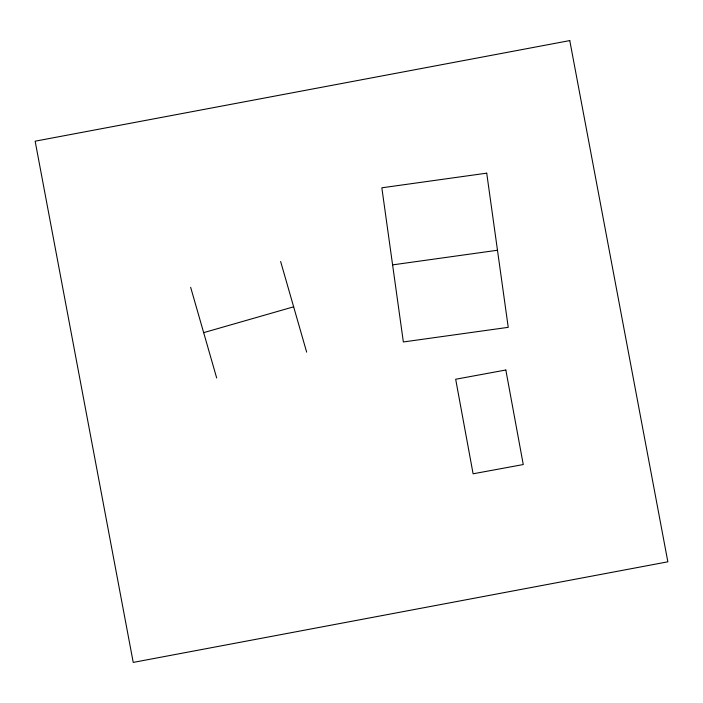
<?xml version="1.0" encoding="UTF-8"?>
<svg xmlns="http://www.w3.org/2000/svg" width="703" height="703" viewBox="0 0 703 703"><rect width="100%" height="100%" fill="white"/><g stroke="black" fill="none" stroke-linecap="round" stroke-linejoin="round"><path stroke-width="1.05" d="M203.668 332.642L293.643 306.816M392.599 264.882L497.478 250.25M280.629 261.481L306.657 352.141M190.654 287.316L216.682 377.977M569.773 40.589L35.15 141.189L133.227 662.411L667.85 561.811L569.773 40.589M505.835 370.006L455.676 379.251L473.101 473.796L523.26 464.551L505.835 370.006M486.722 173.166L381.843 187.798L403.355 341.966L508.234 327.334L486.722 173.166"/></g></svg>
